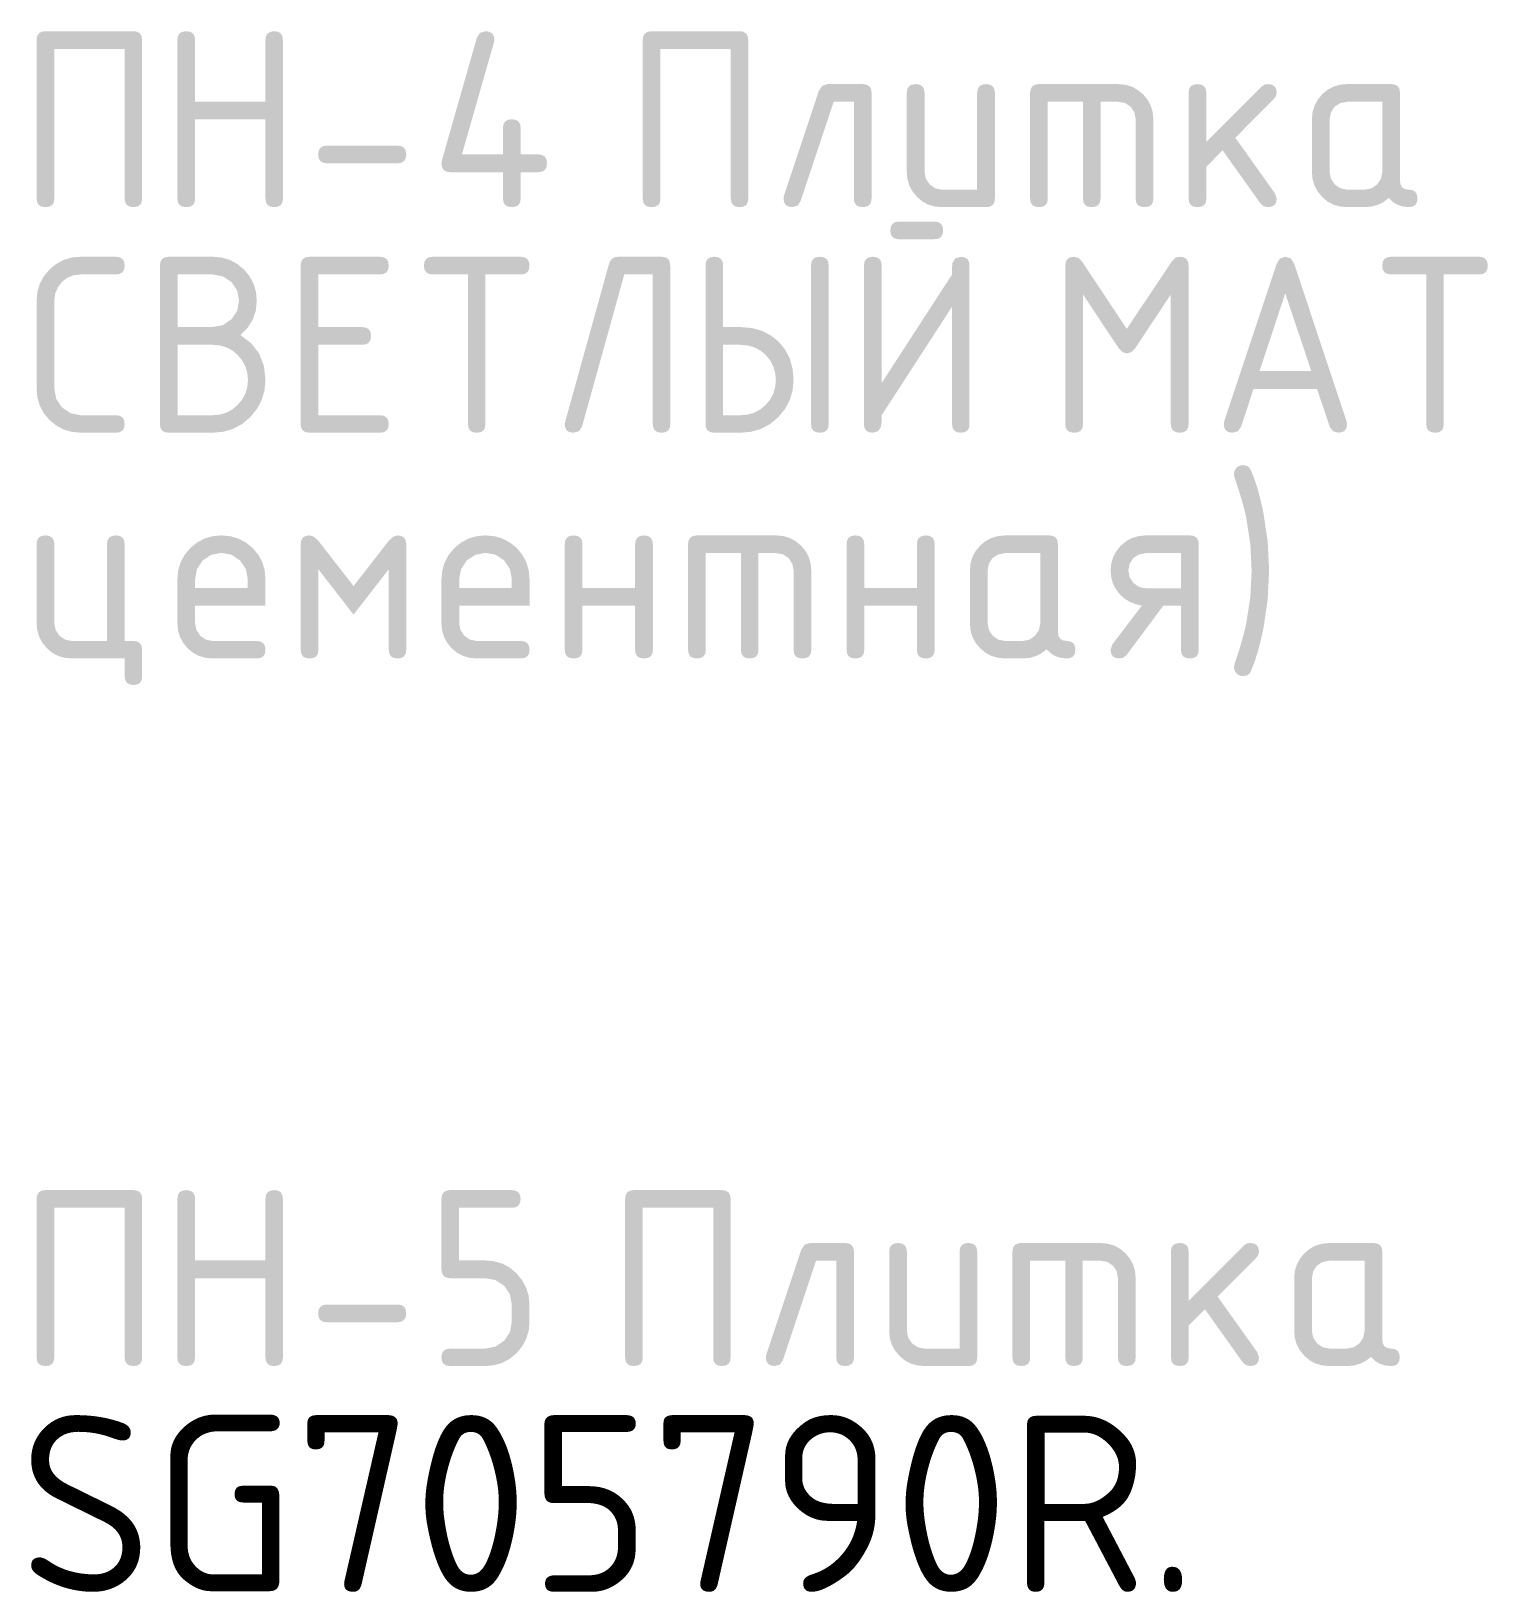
# Model space of a CAD drawing. Header units: millimetres. Extents: x -546 to 1681, y -650 to 1730.
# Drawn here: x 1005.99 to 1031.06, y 386.24 to 413.09 of the extents above; entities that cross this region are included whole.
import ezdxf

# ---------------------------------------------------------------- set-up
doc = ezdxf.new("R2010")
doc.units = ezdxf.units.MM

msp = doc.modelspace()

# ---------------------------------------------------------------- hatches: boundary and pattern name
h = msp.add_hatch(color=7)
h.dxf.hatch_style = 2
h.paths.add_polyline_path([(1006.235, 413.095), (1007.751, 413.095), (1007.815, 413.085), (1007.861, 413.057), (1007.889, 413.009), (1007.899, 412.943), (1007.899, 410.216), (1007.889, 410.15), (1007.861, 410.104), (1007.815, 410.077), (1007.751, 410.068), (1007.684, 410.077), (1007.636, 410.104), (1007.608, 410.15), (1007.598, 410.216), (1007.598, 412.79), (1006.387, 412.79), (1006.387, 410.216), (1006.378, 410.15), (1006.349, 410.104), (1006.302, 410.077), (1006.235, 410.068), (1006.168, 410.077), (1006.121, 410.104), (1006.092, 410.15), (1006.083, 410.216), (1006.083, 412.943), (1006.092, 413.009), (1006.121, 413.057), (1006.168, 413.085)])
h = msp.add_hatch(color=7)
h.dxf.hatch_style = 2
h.paths.add_polyline_path([(1008.505, 410.216), (1008.505, 412.943), (1008.515, 413.009), (1008.543, 413.057), (1008.591, 413.085), (1008.658, 413.095), (1008.725, 413.085), (1008.772, 413.057), (1008.801, 413.009), (1008.81, 412.943), (1008.81, 411.884), (1010.021, 411.884), (1010.021, 412.943), (1010.031, 413.009), (1010.059, 413.057), (1010.107, 413.085), (1010.173, 413.095), (1010.238, 413.085), (1010.284, 413.057), (1010.312, 413.009), (1010.322, 412.943), (1010.322, 410.216), (1010.312, 410.15), (1010.284, 410.104), (1010.238, 410.077), (1010.173, 410.068), (1010.107, 410.077), (1010.059, 410.104), (1010.031, 410.15), (1010.021, 410.216), (1010.021, 411.579), (1008.81, 411.579), (1008.81, 410.216), (1008.801, 410.15), (1008.772, 410.104), (1008.725, 410.077), (1008.658, 410.068), (1008.591, 410.077), (1008.543, 410.104), (1008.515, 410.15)])
h = msp.add_hatch(color=7)
h.dxf.hatch_style = 2
h.paths.add_polyline_path([(1013.05, 410.821), (1013.055, 410.864), (1013.66, 412.985), (1013.714, 413.067), (1013.808, 413.095), (1013.875, 413.085), (1013.922, 413.057), (1013.951, 413.009), (1013.96, 412.943), (1013.952, 412.9), (1013.402, 410.974), (1014.109, 410.974), (1014.109, 411.431), (1014.118, 411.497), (1014.147, 411.543), (1014.194, 411.57), (1014.261, 411.579), (1014.328, 411.57), (1014.375, 411.543), (1014.404, 411.497), (1014.413, 411.431), (1014.413, 410.974), (1014.718, 410.974), (1014.783, 410.965), (1014.829, 410.936), (1014.857, 410.888), (1014.866, 410.821), (1014.857, 410.755), (1014.829, 410.707), (1014.783, 410.679), (1014.718, 410.669), (1014.413, 410.669), (1014.413, 410.216), (1014.404, 410.15), (1014.375, 410.104), (1014.328, 410.077), (1014.261, 410.068), (1014.194, 410.077), (1014.147, 410.104), (1014.118, 410.15), (1014.109, 410.216), (1014.109, 410.669), (1013.203, 410.669), (1013.136, 410.679), (1013.088, 410.707), (1013.06, 410.755)])
h = msp.add_hatch(color=7)
h.dxf.hatch_style = 2
h.paths.add_polyline_path([(1016.666, 413.095), (1018.182, 413.095), (1018.246, 413.085), (1018.292, 413.057), (1018.32, 413.009), (1018.33, 412.943), (1018.33, 410.216), (1018.32, 410.15), (1018.292, 410.104), (1018.246, 410.077), (1018.182, 410.068), (1018.115, 410.077), (1018.068, 410.104), (1018.039, 410.15), (1018.029, 410.216), (1018.029, 412.79), (1016.818, 412.79), (1016.818, 410.216), (1016.809, 410.15), (1016.78, 410.104), (1016.733, 410.077), (1016.666, 410.068), (1016.599, 410.077), (1016.552, 410.104), (1016.523, 410.15), (1016.514, 410.216), (1016.514, 412.943), (1016.523, 413.009), (1016.552, 413.057), (1016.599, 413.085)])
h = msp.add_hatch(color=7)
h.dxf.hatch_style = 2
h.paths.add_polyline_path([(1019.694, 412.185), (1020.3, 412.185), (1020.366, 412.175), (1020.414, 412.147), (1020.443, 412.101), (1020.452, 412.036), (1020.452, 410.216), (1020.443, 410.15), (1020.414, 410.104), (1020.366, 410.077), (1020.3, 410.068), (1020.233, 410.077), (1020.185, 410.104), (1020.157, 410.15), (1020.147, 410.216), (1020.147, 411.88), (1019.8, 411.88), (1019.229, 410.169), (1019.178, 410.093), (1019.089, 410.068), (1019.022, 410.077), (1018.975, 410.106), (1018.946, 410.154), (1018.936, 410.22), (1018.945, 410.267), (1019.542, 412.062), (1019.602, 412.155)])
h = msp.add_hatch(color=7)
h.dxf.hatch_style = 2
h.paths.add_polyline_path([(1022.574, 412.036), (1022.574, 410.216), (1022.565, 410.15), (1022.536, 410.104), (1022.489, 410.077), (1022.422, 410.068), (1021.664, 410.068), (1021.542, 410.078), (1021.43, 410.11), (1021.328, 410.164), (1021.237, 410.242), (1021.159, 410.335), (1021.103, 410.437), (1021.07, 410.549), (1021.058, 410.673), (1021.058, 412.036), (1021.068, 412.101), (1021.097, 412.147), (1021.144, 412.175), (1021.211, 412.185), (1021.278, 412.175), (1021.325, 412.147), (1021.354, 412.101), (1021.363, 412.036), (1021.363, 410.673), (1021.386, 410.558), (1021.453, 410.458), (1021.55, 410.391), (1021.664, 410.368), (1022.269, 410.368), (1022.269, 412.036), (1022.279, 412.101), (1022.308, 412.147), (1022.355, 412.175), (1022.422, 412.185), (1022.489, 412.175), (1022.536, 412.147), (1022.565, 412.101)])
h = msp.add_hatch(color=7)
h.dxf.hatch_style = 2
h.paths.add_polyline_path([(1023.333, 412.185), (1024.696, 412.185), (1024.818, 412.174), (1024.929, 412.141), (1025.031, 412.086), (1025.124, 412.011), (1025.201, 411.917), (1025.257, 411.814), (1025.29, 411.702), (1025.302, 411.579), (1025.302, 410.216), (1025.292, 410.15), (1025.264, 410.104), (1025.216, 410.077), (1025.149, 410.068), (1025.082, 410.077), (1025.035, 410.104), (1025.006, 410.15), (1024.997, 410.216), (1024.997, 411.579), (1024.975, 411.697), (1024.912, 411.795), (1024.814, 411.86), (1024.696, 411.88), (1024.392, 411.88), (1024.392, 410.216), (1024.382, 410.15), (1024.353, 410.104), (1024.306, 410.077), (1024.239, 410.068), (1024.175, 410.077), (1024.128, 410.104), (1024.1, 410.15), (1024.091, 410.216), (1024.091, 411.88), (1023.485, 411.88), (1023.485, 410.216), (1023.476, 410.15), (1023.447, 410.104), (1023.4, 410.077), (1023.333, 410.068), (1023.266, 410.077), (1023.219, 410.104), (1023.19, 410.15), (1023.181, 410.216), (1023.181, 412.036), (1023.19, 412.101), (1023.219, 412.147), (1023.266, 412.175)])
h = msp.add_hatch(color=7)
h.dxf.hatch_style = 2
h.paths.add_polyline_path([(1026.213, 411.19), (1027.166, 412.142), (1027.212, 412.175), (1027.271, 412.185), (1027.338, 412.175), (1027.386, 412.147), (1027.415, 412.101), (1027.424, 412.036), (1027.412, 411.979), (1027.377, 411.931), (1026.712, 411.262), (1027.394, 410.305), (1027.424, 410.216), (1027.415, 410.15), (1027.386, 410.104), (1027.338, 410.077), (1027.271, 410.068), (1027.199, 410.084), (1027.145, 410.131), (1026.493, 411.046), (1026.213, 410.762), (1026.213, 410.216), (1026.204, 410.15), (1026.175, 410.104), (1026.127, 410.077), (1026.061, 410.068), (1025.994, 410.077), (1025.946, 410.104), (1025.918, 410.15), (1025.908, 410.216), (1025.908, 412.036), (1025.918, 412.101), (1025.946, 412.147), (1025.994, 412.175), (1026.061, 412.185), (1026.127, 412.175), (1026.175, 412.147), (1026.204, 412.101), (1026.213, 412.036)])
h = msp.add_hatch(color=7)
h.paths.add_polyline_path([(1029.241, 411.88), (1028.636, 411.88), (1028.518, 411.858), (1028.42, 411.795), (1028.357, 411.697), (1028.335, 411.579), (1028.335, 410.673), (1028.357, 410.558), (1028.424, 410.458), (1028.522, 410.391), (1028.636, 410.368), (1028.94, 410.368), (1029.056, 410.391), (1029.152, 410.458), (1029.219, 410.556), (1029.241, 410.673)])
h.paths.add_polyline_path([(1029.847, 410.216), (1029.837, 410.15), (1029.809, 410.104), (1029.763, 410.077), (1029.698, 410.068), (1029.596, 410.078), (1029.504, 410.107), (1029.423, 410.155), (1029.351, 410.225), (1029.261, 410.155), (1029.163, 410.107), (1029.056, 410.078), (1028.94, 410.068), (1028.636, 410.068), (1028.514, 410.078), (1028.401, 410.11), (1028.299, 410.164), (1028.208, 410.242), (1028.131, 410.335), (1028.075, 410.437), (1028.041, 410.549), (1028.03, 410.673), (1028.03, 411.579), (1028.041, 411.702), (1028.075, 411.814), (1028.131, 411.917), (1028.208, 412.011), (1028.299, 412.086), (1028.401, 412.141), (1028.514, 412.174), (1028.636, 412.185), (1029.393, 412.185), (1029.46, 412.175), (1029.508, 412.147), (1029.537, 412.101), (1029.546, 412.036), (1029.546, 410.521), (1029.556, 410.454), (1029.584, 410.406), (1029.632, 410.378), (1029.698, 410.368), (1029.763, 410.359), (1029.809, 410.33), (1029.837, 410.283)])
h = msp.add_hatch(color=7)
h.dxf.hatch_style = 2
h.paths.add_polyline_path([(1012.291, 410.821), (1011.081, 410.821), (1011.014, 410.831), (1010.966, 410.86), (1010.938, 410.907), (1010.928, 410.974), (1010.938, 411.041), (1010.966, 411.088), (1011.014, 411.117), (1011.081, 411.126), (1012.291, 411.126), (1012.358, 411.117), (1012.406, 411.088), (1012.434, 411.041), (1012.444, 410.974), (1012.434, 410.907), (1012.406, 410.86), (1012.358, 410.831)])
h = msp.add_hatch(color=7)
h.paths.add_polyline_path([(1021.989, 409.214), (1022.053, 409.205), (1022.1, 409.176), (1022.128, 409.129), (1022.137, 409.062), (1022.137, 406.336), (1022.128, 406.269), (1022.1, 406.223), (1022.053, 406.196), (1021.989, 406.187), (1021.922, 406.196), (1021.875, 406.223), (1021.846, 406.269), (1021.837, 406.336), (1021.837, 408.355), (1020.626, 406.488), (1020.623, 406.358), (1020.613, 406.289), (1020.565, 406.213), (1020.474, 406.187), (1020.407, 406.196), (1020.359, 406.223), (1020.33, 406.269), (1020.321, 406.336), (1020.321, 409.062), (1020.33, 409.129), (1020.359, 409.176), (1020.407, 409.205), (1020.474, 409.214), (1020.54, 409.205), (1020.588, 409.176), (1020.616, 409.129), (1020.626, 409.062), (1020.626, 407.042), (1021.837, 408.909), (1021.838, 409.041), (1021.845, 409.108), (1021.893, 409.188)])
h.paths.add_polyline_path([(1021.532, 409.515), (1020.927, 409.515), (1020.86, 409.524), (1020.812, 409.553), (1020.784, 409.601), (1020.774, 409.667), (1020.784, 409.734), (1020.812, 409.781), (1020.86, 409.81), (1020.927, 409.819), (1021.532, 409.819), (1021.599, 409.81), (1021.646, 409.781), (1021.675, 409.734), (1021.684, 409.667), (1021.675, 409.601), (1021.646, 409.553), (1021.599, 409.524)])
h = msp.add_hatch(color=7)
h.dxf.hatch_style = 2
h.paths.add_polyline_path([(1007.446, 409.214), (1007.513, 409.205), (1007.56, 409.176), (1007.589, 409.129), (1007.598, 409.062), (1007.589, 408.995), (1007.56, 408.947), (1007.513, 408.919), (1007.446, 408.909), (1006.841, 408.909), (1006.718, 408.896), (1006.612, 408.854), (1006.521, 408.784), (1006.447, 408.685), (1006.401, 408.577), (1006.387, 408.456), (1006.387, 406.945), (1006.42, 406.77), (1006.519, 406.623), (1006.666, 406.522), (1006.841, 406.488), (1007.446, 406.488), (1007.513, 406.478), (1007.56, 406.45), (1007.589, 406.402), (1007.598, 406.336), (1007.589, 406.269), (1007.56, 406.223), (1007.513, 406.196), (1007.446, 406.187), (1006.841, 406.187), (1006.688, 406.201), (1006.548, 406.242), (1006.42, 406.311), (1006.303, 406.407), (1006.206, 406.524), (1006.137, 406.652), (1006.096, 406.791), (1006.083, 406.941), (1006.083, 408.456), (1006.096, 408.609), (1006.137, 408.749), (1006.206, 408.877), (1006.303, 408.994), (1006.42, 409.091), (1006.548, 409.16), (1006.688, 409.201), (1006.841, 409.214)])
h = msp.add_hatch(color=7)
h.paths.add_polyline_path([(1009.589, 407.868), (1009.778, 407.724), (1009.913, 407.547), (1009.994, 407.337), (1010.021, 407.094), (1010.004, 406.912), (1009.954, 406.745), (1009.871, 406.59), (1009.754, 406.45), (1009.616, 406.334), (1009.463, 406.252), (1009.295, 406.203), (1009.114, 406.187), (1008.357, 406.187), (1008.29, 406.196), (1008.242, 406.223), (1008.214, 406.269), (1008.204, 406.336), (1008.204, 409.062), (1008.214, 409.129), (1008.242, 409.176), (1008.29, 409.205), (1008.357, 409.214), (1009.114, 409.214), (1009.267, 409.201), (1009.407, 409.16), (1009.536, 409.091), (1009.652, 408.994), (1009.747, 408.88), (1009.816, 408.752), (1009.858, 408.611), (1009.872, 408.456), (1009.854, 408.284), (1009.801, 408.129), (1009.712, 407.99)])
h.paths.add_polyline_path([(1008.509, 408.909), (1008.509, 408.004), (1009.114, 408.004), (1009.288, 408.038), (1009.436, 408.139), (1009.535, 408.283), (1009.568, 408.456), (1009.535, 408.632), (1009.436, 408.778), (1009.288, 408.877), (1009.114, 408.909)])
h.paths.add_polyline_path([(1008.509, 407.699), (1008.509, 406.488), (1009.114, 406.488), (1009.237, 406.499), (1009.349, 406.532), (1009.451, 406.588), (1009.542, 406.666), (1009.62, 406.757), (1009.676, 406.859), (1009.709, 406.971), (1009.72, 407.094), (1009.709, 407.216), (1009.676, 407.328), (1009.62, 407.432), (1009.542, 407.525), (1009.451, 407.602), (1009.349, 407.656), (1009.237, 407.688), (1009.114, 407.699)])
h = msp.add_hatch(color=7)
h.dxf.hatch_style = 2
h.paths.add_polyline_path([(1010.627, 406.336), (1010.627, 409.062), (1010.636, 409.129), (1010.665, 409.176), (1010.713, 409.205), (1010.78, 409.214), (1011.99, 409.214), (1012.057, 409.205), (1012.105, 409.176), (1012.133, 409.129), (1012.143, 409.062), (1012.133, 408.995), (1012.105, 408.947), (1012.057, 408.919), (1011.99, 408.909), (1010.932, 408.909), (1010.932, 408.004), (1011.685, 408.004), (1011.752, 407.994), (1011.8, 407.966), (1011.828, 407.918), (1011.838, 407.851), (1011.828, 407.784), (1011.8, 407.737), (1011.752, 407.708), (1011.685, 407.699), (1010.932, 407.699), (1010.932, 406.488), (1011.99, 406.488), (1012.057, 406.478), (1012.105, 406.45), (1012.133, 406.402), (1012.143, 406.336), (1012.133, 406.269), (1012.105, 406.223), (1012.057, 406.196), (1011.99, 406.187), (1010.78, 406.187), (1010.713, 406.196), (1010.665, 406.223), (1010.636, 406.269)])
h = msp.add_hatch(color=7)
h.dxf.hatch_style = 2
h.paths.add_polyline_path([(1012.749, 409.062), (1012.758, 409.129), (1012.787, 409.176), (1012.834, 409.205), (1012.901, 409.214), (1014.417, 409.214), (1014.481, 409.205), (1014.527, 409.176), (1014.555, 409.129), (1014.565, 409.062), (1014.555, 408.995), (1014.527, 408.947), (1014.481, 408.919), (1014.417, 408.909), (1013.807, 408.909), (1013.807, 406.336), (1013.798, 406.269), (1013.771, 406.223), (1013.725, 406.196), (1013.659, 406.187), (1013.592, 406.196), (1013.545, 406.223), (1013.516, 406.269), (1013.507, 406.336), (1013.507, 408.909), (1012.901, 408.909), (1012.834, 408.919), (1012.787, 408.947), (1012.758, 408.995)])
h = msp.add_hatch(color=7)
h.dxf.hatch_style = 2
h.paths.add_polyline_path([(1016.077, 409.214), (1016.839, 409.214), (1016.903, 409.205), (1016.95, 409.176), (1016.978, 409.129), (1016.987, 409.062), (1016.987, 406.336), (1016.978, 406.269), (1016.95, 406.223), (1016.903, 406.196), (1016.839, 406.187), (1016.772, 406.196), (1016.725, 406.223), (1016.696, 406.269), (1016.687, 406.336), (1016.687, 408.909), (1016.196, 408.909), (1015.468, 406.289), (1015.416, 406.213), (1015.324, 406.187), (1015.257, 406.196), (1015.209, 406.223), (1015.181, 406.269), (1015.171, 406.336), (1015.174, 406.357), (1015.184, 406.391), (1015.925, 409.062), (1015.948, 409.129), (1015.982, 409.176), (1016.025, 409.205)])
h = msp.add_hatch(color=7)
h.paths.add_polyline_path([(1017.746, 406.187), (1017.679, 406.196), (1017.632, 406.223), (1017.603, 406.269), (1017.594, 406.336), (1017.594, 409.062), (1017.603, 409.129), (1017.632, 409.176), (1017.679, 409.205), (1017.746, 409.214), (1017.813, 409.205), (1017.86, 409.176), (1017.889, 409.129), (1017.898, 409.062), (1017.898, 408.004), (1018.199, 408.004), (1018.392, 407.988), (1018.565, 407.94), (1018.719, 407.861), (1018.855, 407.75), (1018.966, 407.614), (1019.046, 407.46), (1019.093, 407.286), (1019.109, 407.094), (1019.093, 406.912), (1019.043, 406.745), (1018.959, 406.59), (1018.843, 406.45), (1018.702, 406.334), (1018.548, 406.252), (1018.38, 406.203), (1018.199, 406.187)])
h.paths.add_polyline_path([(1017.898, 406.488), (1018.199, 406.488), (1018.321, 406.499), (1018.434, 406.532), (1018.537, 406.588), (1018.631, 406.666), (1018.706, 406.757), (1018.761, 406.859), (1018.793, 406.971), (1018.805, 407.094), (1018.793, 407.216), (1018.761, 407.328), (1018.706, 407.432), (1018.631, 407.525), (1018.537, 407.602), (1018.434, 407.656), (1018.321, 407.688), (1018.199, 407.699), (1017.898, 407.699)])
h.paths.add_polyline_path([(1019.562, 406.187), (1019.495, 406.196), (1019.448, 406.223), (1019.419, 406.269), (1019.41, 406.336), (1019.41, 409.062), (1019.419, 409.129), (1019.448, 409.176), (1019.495, 409.205), (1019.562, 409.214), (1019.629, 409.205), (1019.677, 409.176), (1019.705, 409.129), (1019.715, 409.062), (1019.715, 406.336), (1019.705, 406.269), (1019.677, 406.223), (1019.629, 406.196)])
h = msp.add_hatch(color=7)
h.dxf.hatch_style = 2
h.paths.add_polyline_path([(1025.754, 409.214), (1025.821, 409.205), (1025.869, 409.176), (1025.898, 409.129), (1025.907, 409.062), (1025.907, 406.336), (1025.898, 406.269), (1025.869, 406.223), (1025.821, 406.196), (1025.754, 406.187), (1025.688, 406.196), (1025.64, 406.223), (1025.612, 406.269), (1025.602, 406.336), (1025.602, 408.566), (1024.988, 407.639), (1024.921, 407.573), (1024.844, 407.551), (1024.771, 407.573), (1024.705, 407.639), (1024.091, 408.566), (1024.091, 406.336), (1024.081, 406.269), (1024.053, 406.223), (1024.005, 406.196), (1023.939, 406.187), (1023.872, 406.196), (1023.824, 406.223), (1023.795, 406.269), (1023.786, 406.336), (1023.786, 409.062), (1023.795, 409.129), (1023.824, 409.176), (1023.872, 409.205), (1023.939, 409.214), (1024.012, 409.195), (1024.07, 409.138), (1024.844, 407.974), (1025.628, 409.146), (1025.682, 409.198)])
h = msp.add_hatch(color=7)
h.paths.add_polyline_path([(1027.572, 408.584), (1027.127, 407.246), (1028.02, 407.246)])
h.paths.add_polyline_path([(1028.634, 406.336), (1028.625, 406.269), (1028.596, 406.223), (1028.549, 406.196), (1028.482, 406.187), (1028.391, 406.213), (1028.338, 406.289), (1028.118, 406.941), (1027.026, 406.941), (1026.81, 406.289), (1026.757, 406.213), (1026.666, 406.187), (1026.599, 406.196), (1026.551, 406.223), (1026.523, 406.269), (1026.513, 406.336), (1026.522, 406.386), (1027.423, 409.091), (1027.48, 409.184), (1027.572, 409.214), (1027.667, 409.185), (1027.724, 409.096), (1028.626, 406.386)])
h = msp.add_hatch(color=7)
h.dxf.hatch_style = 2
h.paths.add_polyline_path([(1029.241, 409.062), (1029.25, 409.129), (1029.279, 409.176), (1029.327, 409.205), (1029.393, 409.214), (1030.909, 409.214), (1030.973, 409.205), (1031.019, 409.176), (1031.048, 409.129), (1031.057, 409.062), (1031.048, 408.995), (1031.019, 408.947), (1030.973, 408.919), (1030.909, 408.909), (1030.299, 408.909), (1030.299, 406.336), (1030.29, 406.269), (1030.263, 406.223), (1030.217, 406.196), (1030.151, 406.187), (1030.084, 406.196), (1030.037, 406.223), (1030.008, 406.269), (1029.999, 406.336), (1029.999, 408.909), (1029.393, 408.909), (1029.327, 408.919), (1029.279, 408.947), (1029.25, 408.995)])
h = msp.add_hatch(color=7)
h.dxf.hatch_style = 2
h.paths.add_polyline_path([(1026.993, 403.815), (1026.97, 404.271), (1026.9, 404.725), (1026.868, 404.864), (1026.824, 405.026), (1026.767, 405.213), (1026.697, 405.423), (1026.688, 405.478), (1026.701, 405.538), (1026.735, 405.589), (1026.785, 405.62), (1026.841, 405.63), (1026.924, 405.614), (1026.972, 405.559), (1027.033, 405.411), (1027.091, 405.236), (1027.145, 405.034), (1027.196, 404.805), (1027.269, 404.313), (1027.294, 403.815), (1027.269, 403.316), (1027.196, 402.824), (1027.145, 402.596), (1027.091, 402.393), (1027.033, 402.216), (1026.972, 402.066), (1026.924, 402.015), (1026.841, 401.998), (1026.786, 402.009), (1026.735, 402.041), (1026.701, 402.092), (1026.688, 402.147), (1026.697, 402.202), (1026.767, 402.415), (1026.824, 402.602), (1026.868, 402.765), (1026.9, 402.905), (1026.97, 403.358)])
h = msp.add_hatch(color=7)
h.dxf.hatch_style = 2
h.paths.add_polyline_path([(1007.751, 402.604), (1007.815, 402.594), (1007.861, 402.566), (1007.889, 402.52), (1007.899, 402.455), (1007.899, 401.998), (1007.889, 401.932), (1007.861, 401.884), (1007.815, 401.856), (1007.751, 401.846), (1007.684, 401.856), (1007.636, 401.884), (1007.608, 401.932), (1007.598, 401.998), (1007.598, 402.303), (1006.688, 402.303), (1006.566, 402.314), (1006.454, 402.346), (1006.352, 402.4), (1006.261, 402.477), (1006.183, 402.571), (1006.127, 402.674), (1006.094, 402.786), (1006.083, 402.909), (1006.083, 404.272), (1006.092, 404.336), (1006.121, 404.382), (1006.168, 404.411), (1006.235, 404.42), (1006.302, 404.411), (1006.349, 404.382), (1006.378, 404.336), (1006.387, 404.272), (1006.387, 402.909), (1006.41, 402.793), (1006.477, 402.693), (1006.575, 402.626), (1006.688, 402.604), (1007.294, 402.604), (1007.294, 404.272), (1007.303, 404.336), (1007.332, 404.382), (1007.379, 404.411), (1007.446, 404.42), (1007.513, 404.411), (1007.56, 404.382), (1007.589, 404.336), (1007.598, 404.272), (1007.598, 402.604)])
h = msp.add_hatch(color=7)
h.paths.add_polyline_path([(1009.263, 404.12), (1009.088, 404.087), (1008.941, 403.988), (1008.842, 403.841), (1008.81, 403.666), (1008.81, 403.514), (1009.716, 403.514), (1009.716, 403.666), (1009.684, 403.841), (1009.585, 403.988), (1009.438, 404.087)])
h.paths.add_polyline_path([(1008.81, 403.21), (1008.81, 402.909), (1008.832, 402.793), (1008.899, 402.693), (1008.997, 402.626), (1009.111, 402.604), (1009.868, 402.604), (1009.935, 402.594), (1009.983, 402.566), (1010.012, 402.518), (1010.021, 402.452), (1010.012, 402.385), (1009.983, 402.339), (1009.935, 402.312), (1009.868, 402.303), (1009.111, 402.303), (1008.989, 402.314), (1008.876, 402.346), (1008.774, 402.4), (1008.683, 402.477), (1008.606, 402.57), (1008.55, 402.672), (1008.516, 402.785), (1008.505, 402.909), (1008.505, 403.662), (1008.519, 403.815), (1008.56, 403.955), (1008.629, 404.083), (1008.726, 404.2), (1008.842, 404.297), (1008.971, 404.365), (1009.111, 404.406), (1009.263, 404.42), (1009.416, 404.406), (1009.556, 404.366), (1009.684, 404.298), (1009.801, 404.204), (1009.898, 404.087), (1009.967, 403.959), (1010.008, 403.819), (1010.021, 403.666), (1010.021, 403.21)])
h = msp.add_hatch(color=7)
h.dxf.hatch_style = 2
h.paths.add_polyline_path([(1011.537, 403.057), (1010.932, 403.836), (1010.932, 402.452), (1010.923, 402.385), (1010.894, 402.339), (1010.847, 402.312), (1010.78, 402.303), (1010.713, 402.312), (1010.665, 402.339), (1010.637, 402.385), (1010.627, 402.452), (1010.627, 404.272), (1010.637, 404.336), (1010.665, 404.382), (1010.713, 404.411), (1010.78, 404.42), (1010.856, 404.397), (1010.932, 404.327), (1011.537, 403.548), (1012.143, 404.327), (1012.219, 404.397), (1012.295, 404.42), (1012.36, 404.411), (1012.406, 404.382), (1012.434, 404.336), (1012.444, 404.272), (1012.444, 402.452), (1012.434, 402.385), (1012.406, 402.339), (1012.36, 402.312), (1012.295, 402.303), (1012.229, 402.312), (1012.181, 402.339), (1012.153, 402.385), (1012.143, 402.452), (1012.143, 403.836)])
h = msp.add_hatch(color=7)
h.paths.add_polyline_path([(1013.808, 404.12), (1013.633, 404.087), (1013.486, 403.988), (1013.387, 403.841), (1013.355, 403.666), (1013.355, 403.514), (1014.261, 403.514), (1014.261, 403.666), (1014.229, 403.841), (1014.13, 403.988), (1013.983, 404.087)])
h.paths.add_polyline_path([(1013.355, 403.21), (1013.355, 402.909), (1013.377, 402.793), (1013.444, 402.693), (1013.542, 402.626), (1013.656, 402.604), (1014.413, 402.604), (1014.48, 402.594), (1014.528, 402.566), (1014.556, 402.518), (1014.566, 402.452), (1014.556, 402.385), (1014.528, 402.339), (1014.48, 402.312), (1014.413, 402.303), (1013.656, 402.303), (1013.533, 402.314), (1013.421, 402.346), (1013.319, 402.4), (1013.228, 402.477), (1013.15, 402.57), (1013.095, 402.672), (1013.061, 402.785), (1013.05, 402.909), (1013.05, 403.662), (1013.064, 403.815), (1013.105, 403.955), (1013.173, 404.083), (1013.27, 404.2), (1013.387, 404.297), (1013.515, 404.365), (1013.655, 404.406), (1013.808, 404.42), (1013.96, 404.406), (1014.101, 404.366), (1014.229, 404.298), (1014.345, 404.204), (1014.442, 404.087), (1014.511, 403.959), (1014.552, 403.819), (1014.566, 403.666), (1014.566, 403.21)])
h = msp.add_hatch(color=7)
h.dxf.hatch_style = 2
h.paths.add_polyline_path([(1015.477, 403.21), (1015.477, 402.452), (1015.467, 402.385), (1015.439, 402.339), (1015.391, 402.312), (1015.325, 402.303), (1015.258, 402.312), (1015.21, 402.339), (1015.181, 402.385), (1015.172, 402.452), (1015.172, 404.272), (1015.181, 404.336), (1015.21, 404.382), (1015.258, 404.411), (1015.325, 404.42), (1015.391, 404.411), (1015.439, 404.382), (1015.467, 404.336), (1015.477, 404.272), (1015.477, 403.514), (1016.383, 403.514), (1016.383, 404.272), (1016.393, 404.336), (1016.421, 404.382), (1016.469, 404.411), (1016.535, 404.42), (1016.602, 404.411), (1016.65, 404.382), (1016.678, 404.336), (1016.688, 404.272), (1016.688, 402.452), (1016.678, 402.385), (1016.65, 402.339), (1016.602, 402.312), (1016.535, 402.303), (1016.469, 402.312), (1016.421, 402.339), (1016.393, 402.385), (1016.383, 402.452), (1016.383, 403.21)])
h = msp.add_hatch(color=7)
h.dxf.hatch_style = 2
h.paths.add_polyline_path([(1017.447, 404.42), (1018.81, 404.42), (1018.931, 404.409), (1019.042, 404.376), (1019.144, 404.322), (1019.237, 404.246), (1019.315, 404.153), (1019.37, 404.05), (1019.404, 403.937), (1019.415, 403.815), (1019.415, 402.452), (1019.406, 402.385), (1019.377, 402.339), (1019.329, 402.312), (1019.262, 402.303), (1019.196, 402.312), (1019.148, 402.339), (1019.12, 402.385), (1019.11, 402.452), (1019.11, 403.815), (1019.088, 403.932), (1019.025, 404.03), (1018.927, 404.095), (1018.81, 404.115), (1018.505, 404.115), (1018.505, 402.452), (1018.495, 402.385), (1018.467, 402.339), (1018.419, 402.312), (1018.352, 402.303), (1018.288, 402.312), (1018.242, 402.339), (1018.214, 402.385), (1018.204, 402.452), (1018.204, 404.115), (1017.599, 404.115), (1017.599, 402.452), (1017.589, 402.385), (1017.561, 402.339), (1017.513, 402.312), (1017.447, 402.303), (1017.38, 402.312), (1017.332, 402.339), (1017.303, 402.385), (1017.294, 402.452), (1017.294, 404.272), (1017.303, 404.336), (1017.332, 404.382), (1017.38, 404.411)])
h = msp.add_hatch(color=7)
h.dxf.hatch_style = 2
h.paths.add_polyline_path([(1020.326, 403.21), (1020.326, 402.452), (1020.317, 402.385), (1020.288, 402.339), (1020.241, 402.312), (1020.174, 402.303), (1020.107, 402.312), (1020.06, 402.339), (1020.031, 402.385), (1020.022, 402.452), (1020.022, 404.272), (1020.031, 404.336), (1020.06, 404.382), (1020.107, 404.411), (1020.174, 404.42), (1020.241, 404.411), (1020.288, 404.382), (1020.317, 404.336), (1020.326, 404.272), (1020.326, 403.514), (1021.233, 403.514), (1021.233, 404.272), (1021.242, 404.336), (1021.271, 404.382), (1021.318, 404.411), (1021.385, 404.42), (1021.452, 404.411), (1021.499, 404.382), (1021.528, 404.336), (1021.537, 404.272), (1021.537, 402.452), (1021.528, 402.385), (1021.499, 402.339), (1021.452, 402.312), (1021.385, 402.303), (1021.318, 402.312), (1021.271, 402.339), (1021.242, 402.385), (1021.233, 402.452), (1021.233, 403.21)])
h = msp.add_hatch(color=7)
h.paths.add_polyline_path([(1023.355, 404.115), (1022.749, 404.115), (1022.632, 404.093), (1022.533, 404.03), (1022.47, 403.932), (1022.448, 403.815), (1022.448, 402.909), (1022.471, 402.793), (1022.538, 402.693), (1022.635, 402.626), (1022.749, 402.604), (1023.054, 402.604), (1023.169, 402.626), (1023.265, 402.693), (1023.332, 402.791), (1023.355, 402.909)])
h.paths.add_polyline_path([(1023.96, 402.452), (1023.95, 402.385), (1023.922, 402.339), (1023.876, 402.312), (1023.812, 402.303), (1023.709, 402.313), (1023.617, 402.342), (1023.536, 402.391), (1023.464, 402.46), (1023.375, 402.391), (1023.277, 402.342), (1023.17, 402.313), (1023.054, 402.303), (1022.749, 402.303), (1022.627, 402.314), (1022.515, 402.346), (1022.413, 402.4), (1022.322, 402.477), (1022.244, 402.57), (1022.188, 402.672), (1022.155, 402.785), (1022.144, 402.909), (1022.144, 403.815), (1022.155, 403.937), (1022.188, 404.05), (1022.244, 404.153), (1022.322, 404.246), (1022.413, 404.322), (1022.515, 404.376), (1022.627, 404.409), (1022.749, 404.42), (1023.507, 404.42), (1023.574, 404.411), (1023.621, 404.382), (1023.65, 404.336), (1023.659, 404.272), (1023.659, 402.756), (1023.669, 402.69), (1023.697, 402.642), (1023.745, 402.613), (1023.812, 402.604), (1023.876, 402.594), (1023.922, 402.566), (1023.95, 402.518)])
h = msp.add_hatch(color=7)
h.paths.add_polyline_path([(1025.104, 403.213), (1024.994, 403.237), (1024.892, 403.278), (1024.8, 403.336), (1024.719, 403.412), (1024.652, 403.502), (1024.604, 403.598), (1024.576, 403.702), (1024.566, 403.815), (1024.577, 403.937), (1024.611, 404.05), (1024.667, 404.153), (1024.744, 404.246), (1024.835, 404.322), (1024.937, 404.376), (1025.05, 404.409), (1025.172, 404.42), (1025.929, 404.42), (1025.996, 404.411), (1026.044, 404.382), (1026.073, 404.336), (1026.082, 404.272), (1026.082, 402.452), (1026.073, 402.385), (1026.044, 402.339), (1025.996, 402.312), (1025.929, 402.303), (1025.863, 402.312), (1025.815, 402.339), (1025.787, 402.385), (1025.777, 402.452), (1025.777, 403.21), (1025.472, 403.21), (1024.841, 402.363), (1024.787, 402.317), (1024.719, 402.303), (1024.652, 402.312), (1024.604, 402.339), (1024.576, 402.385), (1024.566, 402.452), (1024.596, 402.545)])
h.paths.add_polyline_path([(1024.871, 403.815), (1024.893, 403.699), (1024.96, 403.599), (1025.058, 403.532), (1025.172, 403.51), (1025.777, 403.51), (1025.777, 404.115), (1025.172, 404.115), (1025.054, 404.093), (1024.956, 404.03), (1024.893, 403.932)])
h = msp.add_hatch(color=7)
h.dxf.hatch_style = 2
h.paths.add_polyline_path([(1006.235, 393.156), (1007.751, 393.156), (1007.815, 393.146), (1007.861, 393.118), (1007.889, 393.07), (1007.899, 393.004), (1007.899, 390.277), (1007.889, 390.211), (1007.861, 390.165), (1007.815, 390.138), (1007.751, 390.129), (1007.684, 390.138), (1007.636, 390.165), (1007.608, 390.211), (1007.598, 390.277), (1007.598, 392.851), (1006.387, 392.851), (1006.387, 390.277), (1006.378, 390.211), (1006.349, 390.165), (1006.302, 390.138), (1006.235, 390.129), (1006.168, 390.138), (1006.121, 390.165), (1006.092, 390.211), (1006.083, 390.277), (1006.083, 393.004), (1006.092, 393.07), (1006.121, 393.118), (1006.168, 393.146)])
h = msp.add_hatch(color=7)
h.dxf.hatch_style = 2
h.paths.add_polyline_path([(1008.505, 390.277), (1008.505, 393.004), (1008.515, 393.07), (1008.543, 393.118), (1008.591, 393.146), (1008.658, 393.156), (1008.724, 393.146), (1008.772, 393.118), (1008.8, 393.07), (1008.81, 393.004), (1008.81, 391.945), (1010.021, 391.945), (1010.021, 393.004), (1010.03, 393.07), (1010.059, 393.118), (1010.106, 393.146), (1010.173, 393.156), (1010.237, 393.146), (1010.284, 393.118), (1010.312, 393.07), (1010.321, 393.004), (1010.321, 390.277), (1010.312, 390.211), (1010.284, 390.165), (1010.237, 390.138), (1010.173, 390.129), (1010.106, 390.138), (1010.059, 390.165), (1010.03, 390.211), (1010.021, 390.277), (1010.021, 391.64), (1008.81, 391.64), (1008.81, 390.277), (1008.8, 390.211), (1008.772, 390.165), (1008.724, 390.138), (1008.658, 390.129), (1008.591, 390.138), (1008.543, 390.165), (1008.515, 390.211)])
h = msp.add_hatch(color=7)
h.dxf.hatch_style = 2
h.paths.add_polyline_path([(1013.049, 391.792), (1013.049, 393.004), (1013.059, 393.07), (1013.087, 393.118), (1013.135, 393.146), (1013.202, 393.156), (1014.26, 393.156), (1014.327, 393.146), (1014.374, 393.118), (1014.403, 393.07), (1014.412, 393.004), (1014.403, 392.937), (1014.374, 392.889), (1014.327, 392.86), (1014.26, 392.851), (1013.354, 392.851), (1013.354, 391.945), (1013.807, 391.945), (1013.958, 391.932), (1014.098, 391.891), (1014.226, 391.822), (1014.341, 391.725), (1014.438, 391.606), (1014.508, 391.477), (1014.551, 391.337), (1014.565, 391.187), (1014.565, 390.887), (1014.551, 390.734), (1014.508, 390.594), (1014.438, 390.466), (1014.341, 390.349), (1014.224, 390.252), (1014.096, 390.183), (1013.957, 390.143), (1013.807, 390.129), (1013.202, 390.129), (1013.135, 390.138), (1013.087, 390.165), (1013.059, 390.211), (1013.049, 390.277), (1013.059, 390.344), (1013.087, 390.391), (1013.135, 390.42), (1013.202, 390.429), (1013.807, 390.429), (1013.982, 390.464), (1014.129, 390.565), (1014.228, 390.71), (1014.26, 390.887), (1014.26, 391.187), (1014.228, 391.362), (1014.129, 391.509), (1013.982, 391.608), (1013.807, 391.64), (1013.202, 391.64), (1013.135, 391.65), (1013.087, 391.678), (1013.059, 391.726)])
h = msp.add_hatch(color=7)
h.dxf.hatch_style = 2
h.paths.add_polyline_path([(1016.363, 393.156), (1017.879, 393.156), (1017.943, 393.146), (1017.989, 393.118), (1018.017, 393.07), (1018.027, 393.004), (1018.027, 390.277), (1018.017, 390.211), (1017.989, 390.165), (1017.943, 390.138), (1017.879, 390.129), (1017.812, 390.138), (1017.764, 390.165), (1017.736, 390.211), (1017.726, 390.277), (1017.726, 392.851), (1016.515, 392.851), (1016.515, 390.277), (1016.506, 390.211), (1016.477, 390.165), (1016.43, 390.138), (1016.363, 390.129), (1016.296, 390.138), (1016.249, 390.165), (1016.22, 390.211), (1016.211, 390.277), (1016.211, 393.004), (1016.22, 393.07), (1016.249, 393.118), (1016.296, 393.146)])
h = msp.add_hatch(color=7)
h.dxf.hatch_style = 2
h.paths.add_polyline_path([(1019.391, 392.246), (1019.996, 392.246), (1020.063, 392.236), (1020.111, 392.208), (1020.139, 392.162), (1020.149, 392.097), (1020.149, 390.277), (1020.139, 390.211), (1020.111, 390.165), (1020.063, 390.138), (1019.996, 390.129), (1019.93, 390.138), (1019.882, 390.165), (1019.854, 390.211), (1019.844, 390.277), (1019.844, 391.941), (1019.497, 391.941), (1018.925, 390.23), (1018.874, 390.154), (1018.786, 390.129), (1018.719, 390.138), (1018.671, 390.167), (1018.642, 390.214), (1018.633, 390.281), (1018.642, 390.328), (1019.239, 392.123), (1019.299, 392.216)])
h = msp.add_hatch(color=7)
h.dxf.hatch_style = 2
h.paths.add_polyline_path([(1022.27, 392.097), (1022.27, 390.277), (1022.261, 390.211), (1022.232, 390.165), (1022.185, 390.138), (1022.118, 390.129), (1021.36, 390.129), (1021.238, 390.139), (1021.126, 390.171), (1021.024, 390.225), (1020.933, 390.303), (1020.855, 390.396), (1020.799, 390.498), (1020.766, 390.61), (1020.755, 390.734), (1020.755, 392.097), (1020.764, 392.162), (1020.793, 392.208), (1020.84, 392.236), (1020.907, 392.246), (1020.974, 392.236), (1021.021, 392.208), (1021.05, 392.162), (1021.059, 392.097), (1021.059, 390.734), (1021.082, 390.619), (1021.149, 390.519), (1021.247, 390.452), (1021.36, 390.429), (1021.966, 390.429), (1021.966, 392.097), (1021.975, 392.162), (1022.004, 392.208), (1022.051, 392.236), (1022.118, 392.246), (1022.185, 392.236), (1022.232, 392.208), (1022.261, 392.162)])
h = msp.add_hatch(color=7)
h.dxf.hatch_style = 2
h.paths.add_polyline_path([(1023.029, 392.246), (1024.392, 392.246), (1024.514, 392.234), (1024.625, 392.202), (1024.726, 392.147), (1024.819, 392.072), (1024.897, 391.978), (1024.953, 391.875), (1024.986, 391.763), (1024.997, 391.64), (1024.997, 390.277), (1024.988, 390.211), (1024.959, 390.165), (1024.912, 390.138), (1024.845, 390.129), (1024.778, 390.138), (1024.731, 390.165), (1024.702, 390.211), (1024.693, 390.277), (1024.693, 391.64), (1024.671, 391.758), (1024.608, 391.856), (1024.509, 391.921), (1024.392, 391.941), (1024.087, 391.941), (1024.087, 390.277), (1024.078, 390.211), (1024.049, 390.165), (1024.002, 390.138), (1023.935, 390.129), (1023.871, 390.138), (1023.824, 390.165), (1023.796, 390.211), (1023.786, 390.277), (1023.786, 391.941), (1023.181, 391.941), (1023.181, 390.277), (1023.172, 390.211), (1023.143, 390.165), (1023.096, 390.138), (1023.029, 390.129), (1022.962, 390.138), (1022.914, 390.165), (1022.886, 390.211), (1022.876, 390.277), (1022.876, 392.097), (1022.886, 392.162), (1022.914, 392.208), (1022.962, 392.236)])
h = msp.add_hatch(color=7)
h.dxf.hatch_style = 2
h.paths.add_polyline_path([(1025.908, 391.251), (1026.861, 392.203), (1026.907, 392.236), (1026.967, 392.246), (1027.034, 392.236), (1027.081, 392.208), (1027.11, 392.162), (1027.119, 392.097), (1027.107, 392.04), (1027.073, 391.991), (1026.408, 391.323), (1027.09, 390.366), (1027.119, 390.277), (1027.11, 390.211), (1027.081, 390.165), (1027.034, 390.138), (1026.967, 390.129), (1026.894, 390.145), (1026.84, 390.192), (1026.188, 391.107), (1025.908, 390.823), (1025.908, 390.277), (1025.899, 390.211), (1025.87, 390.165), (1025.823, 390.138), (1025.756, 390.129), (1025.689, 390.138), (1025.642, 390.165), (1025.613, 390.211), (1025.604, 390.277), (1025.604, 392.097), (1025.613, 392.162), (1025.642, 392.208), (1025.689, 392.236), (1025.756, 392.246), (1025.823, 392.236), (1025.87, 392.208), (1025.899, 392.162), (1025.908, 392.097)])
h = msp.add_hatch(color=7)
h.paths.add_polyline_path([(1028.936, 391.941), (1028.331, 391.941), (1028.213, 391.919), (1028.115, 391.856), (1028.052, 391.758), (1028.03, 391.64), (1028.03, 390.734), (1028.052, 390.619), (1028.119, 390.519), (1028.217, 390.452), (1028.331, 390.429), (1028.635, 390.429), (1028.751, 390.452), (1028.847, 390.519), (1028.914, 390.617), (1028.936, 390.734)])
h.paths.add_polyline_path([(1029.542, 390.277), (1029.532, 390.211), (1029.504, 390.165), (1029.458, 390.138), (1029.393, 390.129), (1029.291, 390.138), (1029.199, 390.168), (1029.118, 390.216), (1029.046, 390.285), (1028.956, 390.216), (1028.858, 390.168), (1028.751, 390.138), (1028.635, 390.129), (1028.331, 390.129), (1028.209, 390.139), (1028.096, 390.171), (1027.994, 390.225), (1027.903, 390.303), (1027.826, 390.396), (1027.77, 390.498), (1027.736, 390.61), (1027.725, 390.734), (1027.725, 391.64), (1027.736, 391.763), (1027.77, 391.875), (1027.826, 391.978), (1027.903, 392.072), (1027.994, 392.147), (1028.096, 392.202), (1028.209, 392.234), (1028.331, 392.246), (1029.088, 392.246), (1029.155, 392.236), (1029.203, 392.208), (1029.232, 392.162), (1029.241, 392.097), (1029.241, 390.582), (1029.251, 390.515), (1029.279, 390.467), (1029.327, 390.439), (1029.393, 390.429), (1029.458, 390.42), (1029.504, 390.391), (1029.532, 390.344)])
h = msp.add_hatch(color=7)
h.dxf.hatch_style = 2
h.paths.add_polyline_path([(1012.291, 390.882), (1011.08, 390.882), (1011.013, 390.892), (1010.965, 390.921), (1010.937, 390.968), (1010.927, 391.035), (1010.937, 391.102), (1010.965, 391.149), (1011.013, 391.178), (1011.08, 391.187), (1012.291, 391.187), (1012.357, 391.178), (1012.405, 391.149), (1012.434, 391.102), (1012.443, 391.035), (1012.434, 390.968), (1012.405, 390.921), (1012.357, 390.892)])

# ---------------------------------------------------------------- texts
at = {"color": 7, "insert": (1005.782, 389.285), "char_height": 3.04029, "attachment_point": 1}
msp.add_mtext('{\\fGOSTCommon|b0|i0|c0;SG705790R. }', dxfattribs=at)

doc.saveas('drawing.dxf')
